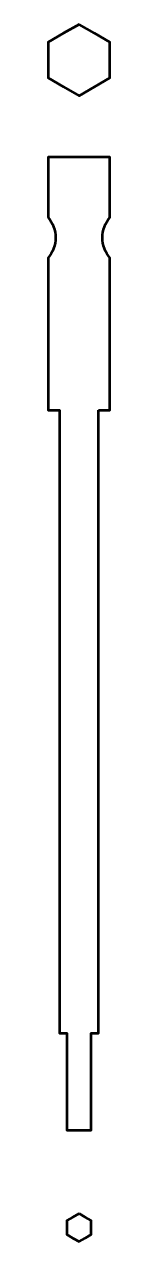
# Model space of a CAD drawing. Header units: centimetres. Extents: x -50 to 50, y -51 to 59.
# Drawn here: x 1.68 to 2.32, y 27.61 to 40.12 of the extents above; entities that cross this region are included whole.
import ezdxf

# ---------------------------------------------------------------- set-up
doc = ezdxf.new("R2010")
doc.units = ezdxf.units.CM
doc.header["$MEASUREMENT"] = 0
doc.layers.add('Layer 1', color=7, linetype='Continuous')

msp = doc.modelspace()

# ---------------------------------------------------------------- linework, layer by layer
at = {"layer": 'Layer 1', "lineweight": 53}
for points, knots in [([(2, 40.11662), (2, 40.11662), (2.15875, 40.02497), (2.15875, 40.02497), (2.15875, 40.02497), (2.15875, 40.02497), (2.3175, 39.93331), (2.3175, 39.93331), (2.3175, 39.93331), (2.3175, 39.93331), (2.3175, 39.75), (2.3175, 39.75), (2.3175, 39.75), (2.3175, 39.75), (2.3175, 39.56669), (2.3175, 39.56669), (2.3175, 39.56669), (2.3175, 39.56669), (2.15875, 39.47503), (2.15875, 39.47503), (2.15875, 39.47503), (2.15875, 39.47503), (2, 39.38338), (2, 39.38338), (2, 39.38338), (2, 39.38338), (1.84125, 39.47503), (1.84125, 39.47503), (1.84125, 39.47503), (1.84125, 39.47503), (1.6825, 39.56669), (1.6825, 39.56669), (1.6825, 39.56669), (1.6825, 39.56669), (1.6825, 39.75), (1.6825, 39.75), (1.6825, 39.75), (1.6825, 39.75), (1.6825, 39.93331), (1.6825, 39.93331), (1.6825, 39.93331), (1.6825, 39.93331), (1.84125, 40.02497), (1.84125, 40.02497), (1.84125, 40.02497), (1.84125, 40.02497), (2, 40.11662), (2, 40.11662)], [0, 0, 0, 0, 0.07692308, 0.07692308, 0.07692308, 0.07692308, 0.15384615, 0.15384615, 0.15384615, 0.15384615, 0.23076923, 0.23076923, 0.23076923, 0.23076923, 0.30769231, 0.30769231, 0.30769231, 0.30769231, 0.38461538, 0.38461538, 0.38461538, 0.38461538, 0.46153846, 0.46153846, 0.46153846, 0.46153846, 0.53846154, 0.53846154, 0.53846154, 0.53846154, 0.61538462, 0.61538462, 0.61538462, 0.61538462, 0.69230769, 0.69230769, 0.69230769, 0.69230769, 0.76923077, 0.76923077, 0.76923077, 0.76923077, 0.84615385, 0.84615385, 0.84615385, 0.84615385, 1, 1, 1, 1]), ([(2.19999, 36.15), (2.19999, 36.15), (2.19999, 29.75), (2.19999, 29.75), (2.19999, 29.75), (2.19999, 29.75), (2.125, 29.75), (2.125, 29.75), (2.125, 29.75), (2.125, 29.75), (2.125, 28.75), (2.125, 28.75), (2.125, 28.75), (2.125, 28.75), (1.875, 28.75), (1.875, 28.75), (1.875, 28.75), (1.875, 28.75), (1.875, 29.75), (1.875, 29.75), (1.875, 29.75), (1.875, 29.75), (1.79999, 29.75), (1.79999, 29.75), (1.79999, 29.75), (1.79999, 29.75), (1.79999, 36.15), (1.79999, 36.15), (1.79999, 36.15), (1.79999, 36.15), (1.68249, 36.15), (1.68249, 36.15), (1.68249, 36.15), (1.68249, 36.15), (1.68249, 37.71818), (1.68249, 37.71818), (1.68249, 37.71818), (1.73, 37.77368), (1.75871, 37.84574), (1.75871, 37.9245), (1.75871, 37.9245), (1.75871, 38.00326), (1.73, 38.07532), (1.68249, 38.13082), (1.68249, 38.13082), (1.68249, 38.13082), (1.68249, 38.75), (1.68249, 38.75), (1.68249, 38.75), (1.68249, 38.75), (2.31749, 38.75), (2.31749, 38.75), (2.31749, 38.75), (2.31749, 38.75), (2.31749, 38.13078), (2.31749, 38.13078), (2.31749, 38.13078), (2.27, 38.07528), (2.2413, 38.00324), (2.2413, 37.9245), (2.2413, 37.9245), (2.2413, 37.84576), (2.27, 37.77372), (2.31749, 37.71822), (2.31749, 37.71822), (2.31749, 37.71822), (2.31749, 36.15), (2.31749, 36.15), (2.31749, 36.15), (2.31749, 36.15), (2.19999, 36.15), (2.19999, 36.15)], [0, 0, 0, 0, 0.05263158, 0.05263158, 0.05263158, 0.05263158, 0.10526316, 0.10526316, 0.10526316, 0.10526316, 0.15789474, 0.15789474, 0.15789474, 0.15789474, 0.21052632, 0.21052632, 0.21052632, 0.21052632, 0.26315789, 0.26315789, 0.26315789, 0.26315789, 0.31578947, 0.31578947, 0.31578947, 0.31578947, 0.36842105, 0.36842105, 0.36842105, 0.36842105, 0.42105263, 0.42105263, 0.42105263, 0.42105263, 0.47368421, 0.47368421, 0.47368421, 0.47368421, 0.52631579, 0.52631579, 0.52631579, 0.52631579, 0.57894737, 0.57894737, 0.57894737, 0.57894737, 0.63157895, 0.63157895, 0.63157895, 0.63157895, 0.68421053, 0.68421053, 0.68421053, 0.68421053, 0.73684211, 0.73684211, 0.73684211, 0.73684211, 0.78947368, 0.78947368, 0.78947368, 0.78947368, 0.84210526, 0.84210526, 0.84210526, 0.84210526, 0.89473684, 0.89473684, 0.89473684, 0.89473684, 1, 1, 1, 1]), ([(2, 27.89434), (2, 27.89434), (2.0625, 27.85826), (2.0625, 27.85826), (2.0625, 27.85826), (2.0625, 27.85826), (2.125, 27.82217), (2.125, 27.82217), (2.125, 27.82217), (2.125, 27.82217), (2.125, 27.75), (2.125, 27.75), (2.125, 27.75), (2.125, 27.75), (2.125, 27.67783), (2.125, 27.67783), (2.125, 27.67783), (2.125, 27.67783), (2.0625, 27.64174), (2.0625, 27.64174), (2.0625, 27.64174), (2.0625, 27.64174), (2, 27.60566), (2, 27.60566), (2, 27.60566), (2, 27.60566), (1.9375, 27.64174), (1.9375, 27.64174), (1.9375, 27.64174), (1.9375, 27.64174), (1.875, 27.67783), (1.875, 27.67783), (1.875, 27.67783), (1.875, 27.67783), (1.875, 27.75), (1.875, 27.75), (1.875, 27.75), (1.875, 27.75), (1.875, 27.82217), (1.875, 27.82217), (1.875, 27.82217), (1.875, 27.82217), (1.9375, 27.85826), (1.9375, 27.85826), (1.9375, 27.85826), (1.9375, 27.85826), (2, 27.89434), (2, 27.89434)], [0, 0, 0, 0, 0.07692308, 0.07692308, 0.07692308, 0.07692308, 0.15384615, 0.15384615, 0.15384615, 0.15384615, 0.23076923, 0.23076923, 0.23076923, 0.23076923, 0.30769231, 0.30769231, 0.30769231, 0.30769231, 0.38461538, 0.38461538, 0.38461538, 0.38461538, 0.46153846, 0.46153846, 0.46153846, 0.46153846, 0.53846154, 0.53846154, 0.53846154, 0.53846154, 0.61538462, 0.61538462, 0.61538462, 0.61538462, 0.69230769, 0.69230769, 0.69230769, 0.69230769, 0.76923077, 0.76923077, 0.76923077, 0.76923077, 0.84615385, 0.84615385, 0.84615385, 0.84615385, 1, 1, 1, 1])]:
    msp.add_open_spline(points, degree=3, knots=knots, dxfattribs=at)

doc.saveas('drawing.dxf')
